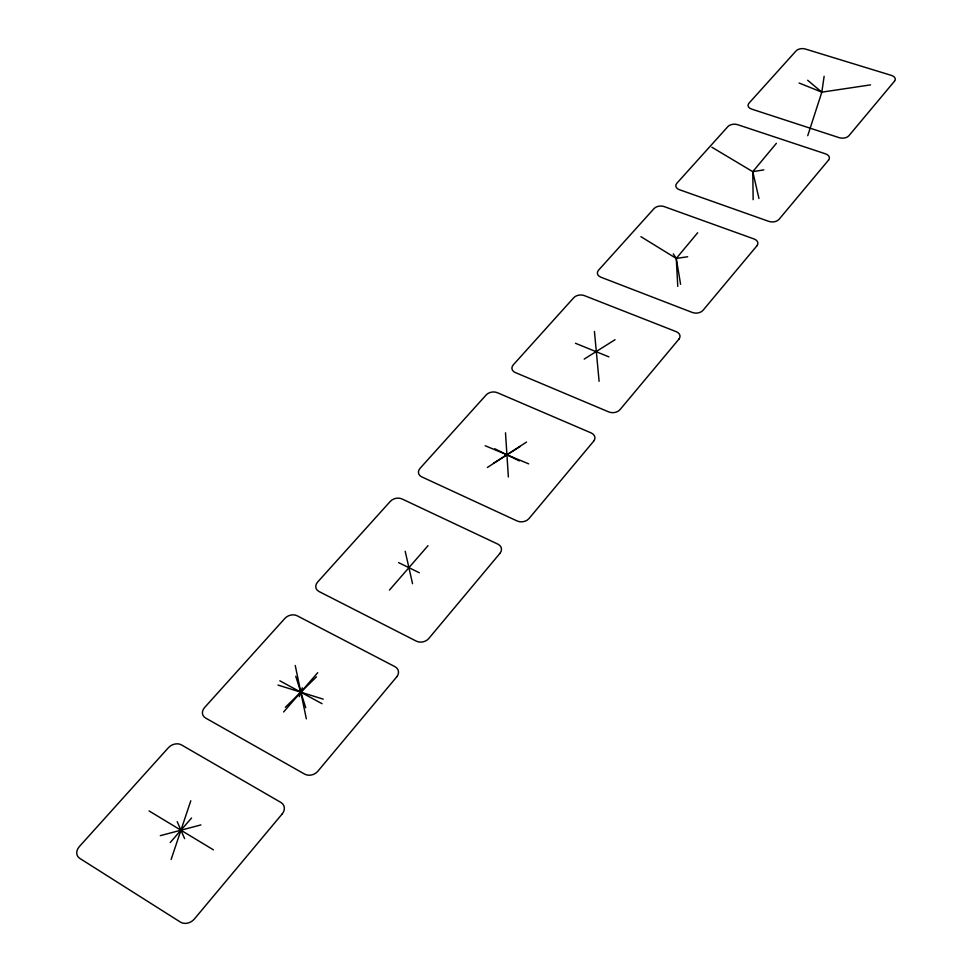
<?xml version="1.0" encoding="UTF-8"?>
<svg xmlns="http://www.w3.org/2000/svg" width="972" height="972" viewBox="0 0 972 972"><rect width="100%" height="100%" fill="white"/><g stroke="black" fill="none" stroke-linecap="round" stroke-linejoin="round"><path stroke-width="1.46" d="M807.732 135.716L821.826 92.158L824.135 76.278M171.121 859.491L190.804 800.782M299.267 696.645L302.292 687.824M697.653 232.77L676.269 258.443L677.763 286.388M753.154 199.71L752.778 171.68L776.385 143.321M170.221 842.542L191.557 817.987M283.617 711.966L317.723 672.685M389.456 590.077L428.02 545.669M285.367 707.3L316.447 676.84M615.045 339.702L584.208 359.093M487.361 467.496L526.545 442.053M493.521 463.219L520.081 446.525M160.307 835.665L200.949 824.912M711.869 147.222L752.778 171.68L763.846 169.881M799.13 83.021L821.826 92.158L870.56 84.88M687.641 256.754L676.269 258.443L640.925 236.682M278.004 685.078L323.226 699.147M608.897 356.87L575.448 343.274M485.162 445.723L528.671 463.851M398.593 562.606L419.297 572.751M494.772 448.772L519.327 460.935M279.839 680.801L322.024 703.692M149.081 810.94L213.427 849.856M807.647 80.239L821.826 92.158M673.268 253.886L676.269 258.443L680.594 284.298M177.208 821.68L184.619 838.629M295.755 676.269L305.743 707.75M752.778 171.68L758.962 198.482M405.203 551.306L412.553 583.71M295.245 665.492L306.35 718.83M599.104 381.303L594.439 331.44M505.501 432.807L508.368 476.973M282.22 813.892L194.4 918.977A10.376 8.493 -32.2 0 1 180.415 922.1L79.692 858.325A10.157 7.898 -31.3 0 1 79.352 846.576L168.423 747.687A9.586 7.472 -25.8 0 1 181.424 744.88L280.896 802.435A9.793 8.007 -25.2 0 1 282.22 813.892M396.698 676.889L317.844 771.246A9.586 7.8 -22.3 0 1 304.673 774.125L205.529 717.992A9.38 7.29 -23.5 0 1 204.63 707.495L284.893 618.386A8.942 6.877 -18.7 0 1 297.189 615.786L394.924 666.658A9.149 7.326 -16.5 0 1 396.698 676.889M499.985 553.299L428.786 638.495A8.979 7.12 -14.3 0 1 416.332 641.156L318.974 591.498A8.784 6.695 -16.8 0 1 317.613 582.07L390.319 501.358A8.444 6.294 -13.1 0 1 401.971 498.928L497.834 544.113A8.651 6.67 -10.3 0 1 499.985 553.299M593.625 441.239L529.023 518.538A8.517 6.476 -8.9 0 1 517.226 521.016L421.751 476.875A8.311 6.124 -11.7 0 1 420.013 468.383L486.182 394.924A8.031 5.759 -9 0 1 497.275 392.664L591.183 432.941A8.238 6.063 -6.2 0 1 593.625 441.239M678.906 339.167L620.027 409.625A8.128 5.893 -5.3 0 1 608.812 411.946L515.306 372.543A7.922 5.601 -8 0 1 513.277 364.852L573.747 297.724A7.679 5.273 -6.1 0 1 584.318 295.597L676.233 331.659A7.885 5.528 -3.5 0 1 678.906 339.167M756.921 245.807L703.035 310.299A7.788 5.382 -2.9 0 1 692.343 312.474L600.83 277.178A7.582 5.139 -5.4 0 1 598.558 270.18L654.034 208.591A7.375 4.836 -4.1 0 1 664.131 206.586L754.065 238.978A7.582 5.054 -1.8 0 1 756.921 245.807M828.545 160.101L779.046 219.332A7.484 4.921 -1.4 0 1 768.84 221.385L679.307 189.662A7.29 4.714 -3.6 0 1 676.84 183.283L727.919 126.567A7.096 4.435 -2.6 0 1 737.59 124.671L825.544 153.855A7.302 4.629 -0.6 0 1 828.545 160.101M894.544 81.126L848.908 135.728A7.217 4.508 -0.3 0 1 839.14 137.66L751.587 109.071A7.023 4.338 -2.2 0 1 748.95 103.214L796.141 50.836A6.853 4.095 -1.5 0 1 805.411 49.037L891.421 75.403A7.047 4.253 0.3 0 1 894.544 81.126"/></g></svg>
